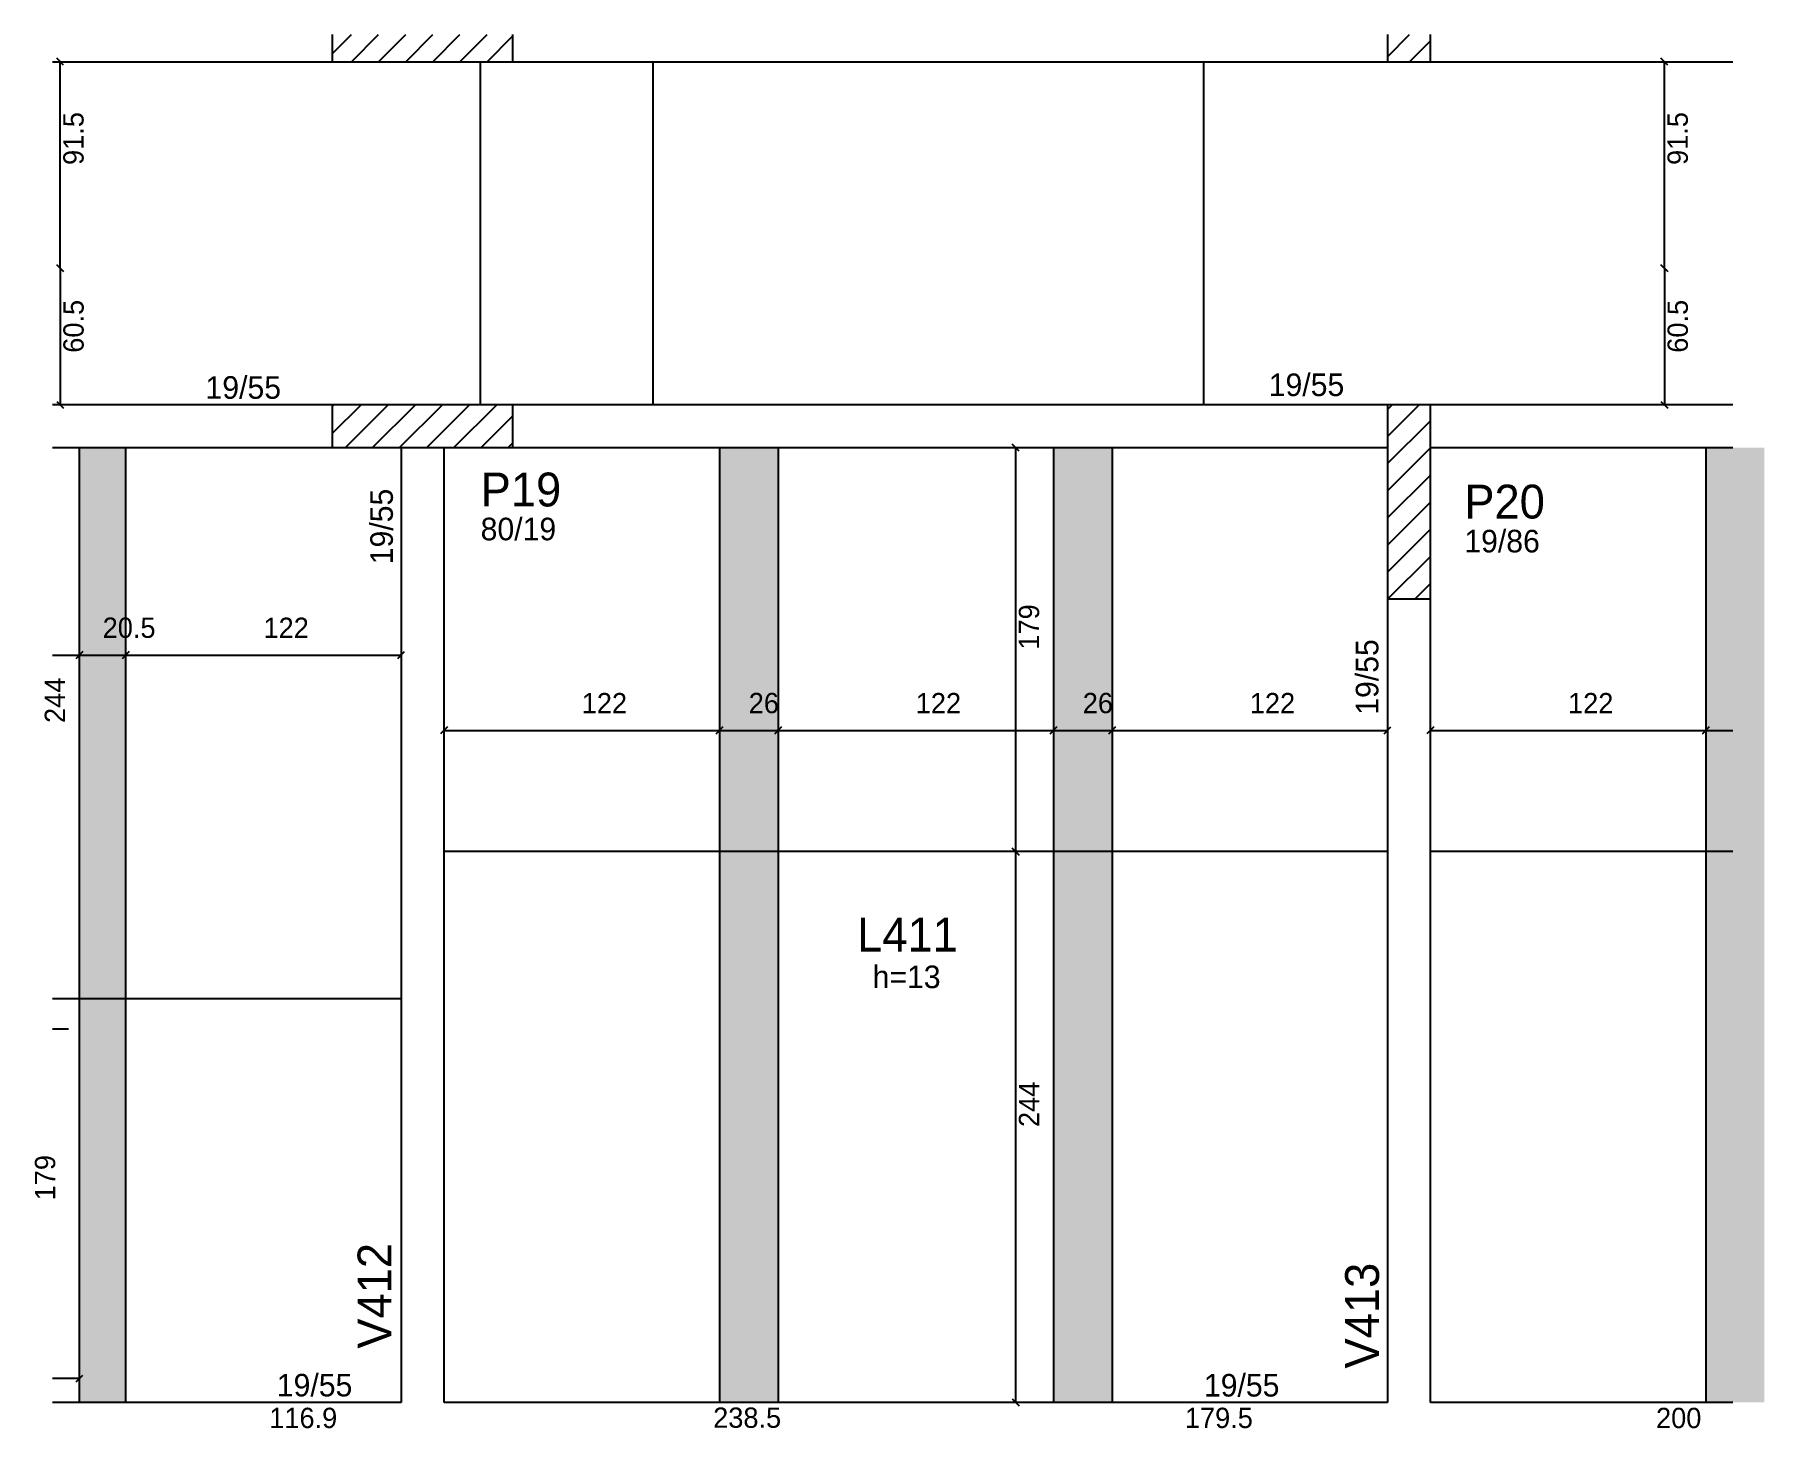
# Model space of a CAD drawing. Header units: metres. Extents: x 2686 to 3452, y 1579 to 2196.
import ezdxf

# ---------------------------------------------------------------- set-up
doc = ezdxf.new("R2010")
doc.units = ezdxf.units.M
for name, color, linetype in [('3', 7, 'Continuous'), ('4', 7, 'Continuous'), ('7', 7, 'Continuous'), ('9', 7, 'Continuous'), ('Hachura', 7, 'Continuous'), ('Painéis', 7, 'Continuous')]:
    doc.layers.add(name, color=color, linetype=linetype)

msp = doc.modelspace()

# ---------------------------------------------------------------- hatches: boundary and pattern name
at = {"layer": '9'}
h = msp.add_hatch(color=7, dxfattribs=at)
h.dxf.hatch_style = 1
h.paths.add_polyline_path([(3304.47, 1813.12), (3304.47, 1813.12), (3304.47, 2013.12), (3304.47, 2013.12), (3304.47, 1813.12)])
at = {"layer": 'Hachura'}
h = msp.add_hatch(color=7, dxfattribs=at)
h.dxf.hatch_style = 1
h.paths.add_polyline_path([(2705.97, 1590.12), (2726.47, 1590.12), (2726.47, 2013.12), (2705.97, 2013.12), (2705.97, 1590.12)])
h = msp.add_hatch(color=7, dxfattribs=at)
h.dxf.hatch_style = 1
h.paths.add_polyline_path([(2989.48, 1590.12), (3015.48, 1590.12), (3015.48, 2013.12), (2989.48, 2013.12), (2989.48, 1590.12)])
h = msp.add_hatch(color=7, dxfattribs=at)
h.dxf.hatch_style = 1
h.paths.add_polyline_path([(3137.48, 1590.12), (3163.48, 1590.12), (3163.48, 2013.12), (3137.48, 2013.12), (3137.48, 1590.12)])
h = msp.add_hatch(color=7, dxfattribs=at)
h.dxf.hatch_style = 1
h.paths.add_polyline_path([(3426.48, 1590.12), (3452.48, 1590.12), (3452.48, 2013.12), (3426.48, 2013.12), (3426.48, 1590.12)])

# ---------------------------------------------------------------- linework, layer by layer
at = {"layer": '3', "color": 3, "lineweight": 25}
for p, q in [((2817.97, 2187.64), (2826.45, 2196.12)), ((2826.47, 2184.12), (2838.47, 2196.12)), ((2838.49, 2184.12), (2850.49, 2196.12)), ((2850.51, 2184.12), (2862.51, 2196.12)), ((2862.53, 2184.12), (2874.53, 2196.12)), ((2874.55, 2184.12), (2886.55, 2196.12)), ((2886.57, 2184.12), (2897.97, 2195.52)), ((3285.47, 2186.33), (3295.26, 2196.12)), ((3295.28, 2184.12), (3304.47, 2193.31)), ((2817.97, 2019.35), (2830.74, 2032.12)), ((2817.97, 2031.37), (2818.72, 2032.12)), ((2823.76, 2013.12), (2842.76, 2032.12)), ((2835.78, 2013.12), (2854.78, 2032.12)), ((2847.8, 2013.12), (2866.8, 2032.12)), ((2859.82, 2013.12), (2878.82, 2032.12)), ((2871.84, 2013.12), (2890.84, 2032.12)), ((3285.47, 2018.04), (3299.55, 2032.12)), ((3285.47, 2030.06), (3287.53, 2032.12)), ((2883.86, 2013.12), (2897.97, 2027.23)), ((3285.47, 2006.02), (3304.47, 2025.02)), ((2895.88, 2013.12), (2897.97, 2015.21)), ((3285.47, 1994), (3304.47, 2013)), ((3285.47, 1981.98), (3304.47, 2000.98)), ((3285.47, 1969.96), (3304.47, 1988.96)), ((3285.47, 1957.94), (3304.47, 1976.94)), ((3285.68, 1946.12), (3304.47, 1964.92)), ((3297.7, 1946.12), (3304.47, 1952.9)), ((2693.97, 1755.64), (2701.14, 1755.64))]:
    msp.add_line(p, q, dxfattribs=at)
for points in [[(2693.97, 2184.12), (2817.97, 2184.12)], [(2897.97, 2184.12), (3285.47, 2184.12)], [(3304.47, 2184.12), (3438.48, 2184.12)], [(2817.97, 2032.12), (2693.97, 2032.12)], [(3285.47, 2032.12), (2897.97, 2032.12)], [(3438.48, 2032.12), (3304.47, 2032.12)], [(2693.97, 2013.12), (2817.97, 2013.12)], [(2848.47, 2013.12), (2848.47, 1590.12)], [(2867.47, 1590.12), (2867.47, 2013.12)], [(2897.97, 2013.12), (3285.47, 2013.12)], [(3304.47, 2013.12), (3438.48, 2013.12)], [(3285.47, 1946.12), (3285.47, 1590.12)], [(3304.47, 1590.12), (3304.47, 1946.12)], [(2848.47, 1590.12), (2693.97, 1590.12)], [(3285.47, 1590.12), (2867.47, 1590.12)], [(3438.48, 1590.12), (3304.47, 1590.12)]]:
    msp.add_lwpolyline(points, dxfattribs=at)
at = {"layer": '7', "color": 7, "lineweight": 25}
for points in [[(2817.97, 2196.12), (2817.97, 2184.12)], [(2897.97, 2184.12), (2897.97, 2196.12)], [(3285.47, 2196.12), (3285.47, 2184.12)], [(3304.47, 2184.12), (3304.47, 2196.12)], [(2817.97, 2184.12), (2897.97, 2184.12)], [(3285.47, 2184.12), (3304.47, 2184.12)], [(2897.97, 2032.12), (2817.97, 2032.12)], [(2817.97, 2032.12), (2817.97, 2013.12)], [(2897.97, 2013.12), (2897.97, 2032.12)], [(3304.47, 2032.12), (3285.47, 2032.12)], [(3285.47, 2032.12), (3285.47, 1946.12)], [(3304.47, 1946.12), (3304.47, 2032.12)], [(2817.97, 2013.12), (2897.97, 2013.12)], [(3285.47, 1946.12), (3304.47, 1946.12)]]:
    msp.add_lwpolyline(points, dxfattribs=at)
at = {"layer": 'Painéis', "color": 0, "lineweight": 25}
for p, q in [((2698.91, 2182.62), (2695.91, 2185.62)), ((3409.66, 2182.62), (3406.66, 2185.62)), ((2695.91, 2094.12), (2698.91, 2091.12)), ((2698.91, 2091.12), (2695.91, 2094.12)), ((3406.66, 2094.12), (3409.66, 2091.12)), ((3409.66, 2091.12), (3406.66, 2094.12)), ((2695.91, 2033.62), (2698.91, 2030.62)), ((3406.66, 2033.62), (3409.66, 2030.62)), ((3122.23, 2011.62), (3119.23, 2014.62)), ((2704.47, 1919.74), (2707.47, 1922.74)), ((2707.47, 1922.74), (2704.47, 1919.74)), ((2724.98, 1919.74), (2727.98, 1922.74)), ((2727.98, 1922.74), (2724.98, 1919.74)), ((2846.97, 1919.74), (2849.97, 1922.74)), ((2868.97, 1889.37), (2865.97, 1886.37)), ((2987.98, 1886.37), (2990.98, 1889.37)), ((2990.98, 1889.37), (2987.98, 1886.37)), ((3013.98, 1886.37), (3016.98, 1889.37)), ((3016.98, 1889.37), (3013.98, 1886.37)), ((3135.98, 1886.37), (3138.98, 1889.37)), ((3138.98, 1889.37), (3135.98, 1886.37)), ((3161.98, 1886.37), (3164.98, 1889.37)), ((3164.98, 1889.37), (3161.98, 1886.37)), ((3283.97, 1886.37), (3286.97, 1889.37)), ((3305.97, 1889.37), (3302.97, 1886.37)), ((3424.98, 1886.37), (3427.98, 1889.37)), ((3427.98, 1889.37), (3424.98, 1886.37)), ((3119.23, 1835.62), (3122.23, 1832.62)), ((3122.23, 1832.62), (3119.23, 1835.62)), ((2704.47, 1599.24), (2707.47, 1602.24)), ((3119.23, 1591.62), (3122.23, 1588.62))]:
    msp.add_line(p, q, dxfattribs=at)
at = {"layer": 'Painéis', "color": 4, "lineweight": 25}
for p, q in [((2697.41, 2092.62), (2697.41, 2184.12)), ((3408.16, 2092.62), (3408.16, 2184.12)), ((2697.41, 2092.62), (2697.41, 2032.12)), ((3408.16, 2092.62), (3408.16, 2032.12)), ((3120.73, 2013.12), (3120.73, 1834.12)), ((2693.97, 1921.24), (2705.97, 1921.24)), ((2705.97, 1921.24), (2726.48, 1921.24)), ((2726.48, 1921.24), (2848.47, 1921.24)), ((2867.47, 1887.87), (2989.48, 1887.87)), ((2989.48, 1887.87), (3015.48, 1887.87)), ((3015.48, 1887.87), (3137.48, 1887.87)), ((3137.48, 1887.87), (3163.48, 1887.87)), ((3163.48, 1887.87), (3285.47, 1887.87)), ((3304.47, 1887.87), (3426.48, 1887.87)), ((3426.48, 1887.87), (3438.48, 1887.87)), ((3120.73, 1834.12), (3120.73, 1590.12)), ((2705.97, 1593.12), (2705.97, 1603.74)), ((2705.97, 1600.74), (2693.97, 1600.74))]:
    msp.add_line(p, q, dxfattribs=at)
at = {"layer": 'Painéis', "color": 200, "lineweight": 25}
for p, q in [((2883.47, 2184.12), (2883.47, 2032.12)), ((2959.97, 2184.12), (2959.97, 2032.12)), ((3203.97, 2184.12), (3203.97, 2032.12)), ((2705.97, 1590.12), (2705.97, 2013.12)), ((2726.47, 1590.12), (2726.47, 2013.12)), ((2989.48, 2013.12), (2989.48, 1590.12)), ((3015.48, 2013.12), (3015.48, 1590.12)), ((3137.48, 2013.12), (3137.48, 1590.12)), ((3163.48, 2013.12), (3163.48, 1590.12)), ((3426.48, 2013.12), (3426.48, 1590.12)), ((3285.38, 1834.12), (2867.38, 1834.12)), ((3438.48, 1834.12), (3304.38, 1834.12)), ((2693.97, 1769.12), (2848.47, 1769.12))]:
    msp.add_line(p, q, dxfattribs=at)

# ---------------------------------------------------------------- texts
at = {"layer": '3', "color": 3, "lineweight": 25}
for s, p in [('19/55', (3232.87, 2035.97)), ('19/55', (2761.8, 2034.77)), ('80/19', (2883.7, 1972.07)), ('19/86', (3319.52, 1966.71)), ('h=13', (3057.35, 1773.64)), ('19/55', (2793.39, 1592.76)), ('19/55', (3204.15, 1592.7))]:
    msp.add_text(s, height=10, dxfattribs=at).set_placement(p)
for p in [(2844.81, 1961.45), (3281.44, 1894.76)]:
    msp.add_text('19/55', height=10, rotation=90, dxfattribs=at).set_placement(p)
at = {"layer": '4', "color": 4, "lineweight": 25}
for s, p in [('P19', (2883.7, 1987.07)), ('P20', (3319.52, 1981.71)), ('L411', (3050.51, 1789.88))]:
    msp.add_text(s, height=15, dxfattribs=at).set_placement(p)
for s, p in [('V412', (2844.17, 1613.9)), ('V413', (3281.72, 1605.12))]:
    msp.add_text(s, height=15, rotation=90, dxfattribs=at).set_placement(p)
at = {"layer": 'Painéis', "color": 240, "lineweight": 25}
for s, p in [('91.5', (2707.78, 2138.37)), ('91.5', (3418.54, 2138.37)), ('60.5', (2707.81, 2055.17)), ('60.5', (3418.56, 2055.17)), ('179', (3131.14, 1923.62)), ('244', (2699.56, 1891.12)), ('244', (3131.16, 1712.12)), ('179', (2695.2, 1679.62))]:
    msp.add_text(s, height=9, rotation=90, dxfattribs=at).set_placement(p)
for s, p in [('20.5', (2716.23, 1928.84)), ('122', (2787.48, 1928.8)), ('122', (2928.48, 1895.42)), ('26', (3002.48, 1895.46)), ('122', (3076.48, 1895.42)), ('26', (3150.48, 1895.46)), ('122', (3224.48, 1895.42)), ('122', (3365.48, 1895.42)), ('116.9', (2790.04, 1578.74)), ('238.5', (2986.72, 1578.84)), ('179.5', (3195.72, 1578.75)), ('200', (3404.47, 1578.71))]:
    msp.add_text(s, height=9, dxfattribs=at).set_placement(p)

doc.saveas('drawing.dxf')
